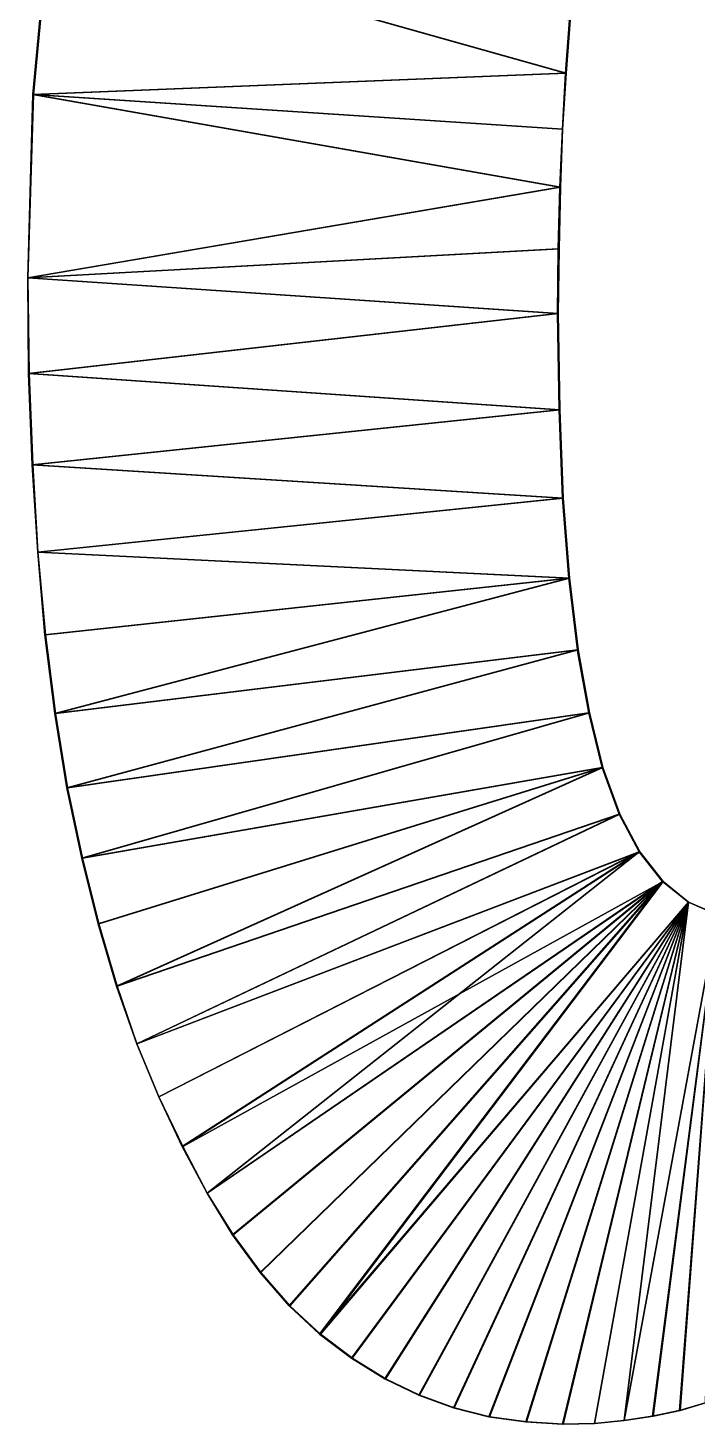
# Model space of a CAD drawing. Extents: x -29.1 to 29.1, y -25 to 25.
# Drawn here: x 7.735 to 8.68, y 3.007 to 4.978 of the extents above; entities that cross this region are included whole.
import ezdxf

# ---------------------------------------------------------------- set-up
doc = ezdxf.new("R2010")
doc.units = 0
doc.header["$MEASUREMENT"] = 0
doc.layers.add('ConstrLine', color=7, linetype='Continuous')
doc.layers.add('ObjLayer', color=2, linetype='Continuous')

msp = doc.modelspace()

# ---------------------------------------------------------------- linework, layer by layer
at = {"layer": 'ConstrLine'}
for p, q in [((7.764, 5.12, 4), (7.742, 4.884, 4)), ((7.743, 4.884, 4), (7.765, 5.12, 4)), ((8.495, 4.914, 4), (8.501, 4.989, 4)), ((8.49, 4.835, 4), (8.495, 4.914, 4)), ((7.735, 4.625, 4), (7.743, 4.884, 4)), ((7.742, 4.884, 4), (7.735, 4.625, 4)), ((8.487, 4.753, 4), (8.49, 4.835, 4)), ((8.485, 4.666, 4), (8.487, 4.753, 4)), ((8.484, 4.575, 4), (8.485, 4.666, 4)), ((7.737, 4.49, 4), (7.735, 4.625, 4)), ((7.735, 4.625, 4), (7.736, 4.49, 4)), ((8.486, 4.439, 4), (8.484, 4.575, 4)), ((7.736, 4.49, 4), (7.741, 4.361, 4)), ((7.742, 4.361, 4), (7.737, 4.49, 4)), ((8.491, 4.314, 4), (8.486, 4.439, 4)), ((7.741, 4.361, 4), (7.749, 4.238, 4)), ((7.749, 4.238, 4), (7.742, 4.361, 4)), ((8.5, 4.201, 4), (8.491, 4.314, 4)), ((7.76, 4.121, 4), (7.749, 4.238, 4)), ((7.749, 4.238, 4), (7.759, 4.121, 4)), ((8.512, 4.1, 4), (8.5, 4.201, 4)), ((7.759, 4.121, 4), (7.773, 4.01, 4)), ((7.774, 4.01, 4), (7.76, 4.121, 4)), ((8.528, 4.011, 4), (8.512, 4.1, 4)), ((7.773, 4.01, 4), (7.79, 3.905, 4)), ((7.791, 3.905, 4), (7.774, 4.01, 4)), ((8.547, 3.934, 4), (8.528, 4.011, 4)), ((8.571, 3.868, 4), (8.547, 3.934, 4)), ((7.79, 3.905, 4), (7.811, 3.806, 4)), ((7.812, 3.806, 4), (7.791, 3.905, 4)), ((8.599, 3.815, 4), (8.571, 3.868, 4)), ((7.811, 3.806, 4), (7.834, 3.713, 4)), ((7.835, 3.713, 4), (7.812, 3.806, 4)), ((8.632, 3.773, 4), (8.599, 3.815, 4)), ((8.668, 3.744, 5), (8.632, 3.773, 4)), ((8.709, 3.726, 4), (8.668, 3.744, 5)), ((7.834, 3.713, 4), (7.86, 3.625, 4)), ((7.861, 3.625, 4), (7.835, 3.713, 4)), ((7.86, 3.625, 4), (7.889, 3.544, 4)), ((7.889, 3.544, 4), (7.861, 3.625, 4)), ((7.92, 3.469, 4), (7.889, 3.544, 4)), ((7.889, 3.544, 4), (7.92, 3.469, 4)), ((7.954, 3.399, 4), (7.92, 3.469, 4)), ((7.92, 3.469, 4), (7.953, 3.399, 4)), ((7.953, 3.399, 4), (7.988, 3.333, 4)), ((7.988, 3.333, 4), (7.954, 3.399, 4)), ((8.025, 3.274, 4), (7.988, 3.333, 4)), ((7.988, 3.333, 4), (8.024, 3.274, 4)), ((8.024, 3.274, 4), (8.063, 3.221, 4)), ((8.064, 3.221, 4), (8.025, 3.274, 4)), ((8.063, 3.221, 4), (8.104, 3.174, 4)), ((8.105, 3.174, 4), (8.064, 3.221, 4)), ((8.104, 3.174, 4), (8.147, 3.134, 4)), ((8.148, 3.134, 4), (8.105, 3.174, 4)), ((8.147, 3.134, 4), (8.192, 3.1, 4)), ((8.193, 3.1, 4), (8.148, 3.134, 4)), ((8.192, 3.1, 4), (8.239, 3.071, 4)), ((8.24, 3.071, 4), (8.193, 3.1, 4)), ((8.239, 3.071, 4), (8.287, 3.048, 4)), ((8.288, 3.048, 4), (8.24, 3.071, 4)), ((8.287, 3.048, 4), (8.336, 3.03, 4)), ((8.337, 3.03, 4), (8.288, 3.048, 4)), ((8.655, 3.026, 4), (8.692, 3.037, 4)), ((8.692, 3.037, 4), (8.656, 3.026, 4)), ((8.336, 3.03, 4), (8.386, 3.017, 4)), ((8.387, 3.017, 4), (8.337, 3.03, 4)), ((8.386, 3.017, 4), (8.438, 3.01, 4)), ((8.439, 3.01, 4), (8.387, 3.017, 4)), ((8.618, 3.018, 4), (8.577, 3.012, 4)), ((8.577, 3.012, 4), (8.617, 3.018, 4)), ((8.617, 3.018, 4), (8.655, 3.026, 4)), ((8.656, 3.026, 4), (8.618, 3.018, 4)), ((8.438, 3.01, 4), (8.49, 3.007, 4)), ((8.491, 3.007, 4), (8.439, 3.01, 4)), ((8.49, 3.007, 4), (8.535, 3.008, 4)), ((8.535, 3.008, 4), (8.491, 3.007, 4)), ((8.577, 3.012, 4), (8.535, 3.008, 4)), ((8.535, 3.008, 4), (8.577, 3.012, 4))]:
    msp.add_line(p, q, dxfattribs=at)
for points in [[(7.764, 5.12, 4), (7.742, 4.884, 4), (7.742, 4.884, 5)], [(7.764, 5.12, 4), (7.742, 4.884, 5), (7.764, 5.12, 5)], [(7.764, 5.12, 5), (7.742, 4.884, 5), (8.494, 4.914, 5)], [(7.765, 5.12, 4), (7.743, 4.884, 4), (7.743, 4.884, 5)], [(7.765, 5.12, 4), (7.743, 4.884, 5), (7.765, 5.12, 5)], [(7.765, 5.12, 5), (7.743, 4.884, 5), (8.495, 4.914, 5)], [(8.494, 4.914, 5), (8.5, 4.989, 5), (7.764, 5.12, 5)], [(8.495, 4.914, 5), (8.501, 4.989, 5), (7.765, 5.12, 5)], [(8.5, 4.989, 4), (8.5, 4.989, 5), (8.494, 4.914, 5)], [(8.5, 4.989, 4), (8.494, 4.914, 5), (8.494, 4.914, 4)], [(8.501, 4.989, 4), (8.501, 4.989, 5), (8.495, 4.914, 5)], [(8.501, 4.989, 4), (8.495, 4.914, 5), (8.495, 4.914, 4)], [(8.49, 4.835, 5), (8.494, 4.914, 5), (7.742, 4.884, 5)], [(8.49, 4.835, 5), (8.495, 4.914, 5), (7.743, 4.884, 5)], [(8.495, 4.914, 4), (8.495, 4.914, 5), (8.49, 4.835, 5)], [(8.495, 4.914, 4), (8.49, 4.835, 5), (8.49, 4.835, 4)], [(8.494, 4.914, 4), (8.494, 4.914, 5), (8.49, 4.835, 5)], [(8.494, 4.914, 4), (8.49, 4.835, 5), (8.49, 4.835, 4)], [(7.743, 4.884, 4), (7.735, 4.625, 4), (7.735, 4.625, 5)], [(7.743, 4.884, 4), (7.735, 4.625, 5), (7.743, 4.884, 5)], [(7.743, 4.884, 5), (7.735, 4.625, 5), (8.487, 4.753, 5)], [(7.742, 4.884, 4), (7.735, 4.625, 4), (7.735, 4.625, 5)], [(7.742, 4.884, 4), (7.735, 4.625, 5), (7.742, 4.884, 5)], [(7.742, 4.884, 5), (7.735, 4.625, 5), (8.486, 4.753, 5)], [(8.486, 4.753, 5), (8.49, 4.835, 5), (7.742, 4.884, 5)], [(8.487, 4.753, 5), (8.49, 4.835, 5), (7.743, 4.884, 5)], [(8.49, 4.835, 4), (8.49, 4.835, 5), (8.486, 4.753, 5)], [(8.49, 4.835, 4), (8.486, 4.753, 5), (8.486, 4.753, 4)], [(8.49, 4.835, 4), (8.49, 4.835, 5), (8.487, 4.753, 5)], [(8.49, 4.835, 4), (8.487, 4.753, 5), (8.487, 4.753, 4)], [(8.485, 4.666, 5), (8.487, 4.753, 5), (7.735, 4.625, 5)], [(8.484, 4.666, 5), (8.486, 4.753, 5), (7.735, 4.625, 5)], [(8.486, 4.753, 4), (8.486, 4.753, 5), (8.484, 4.666, 5)], [(8.486, 4.753, 4), (8.484, 4.666, 5), (8.484, 4.666, 4)], [(8.487, 4.753, 4), (8.487, 4.753, 5), (8.485, 4.666, 5)], [(8.487, 4.753, 4), (8.485, 4.666, 5), (8.485, 4.666, 4)], [(8.485, 4.666, 5), (7.735, 4.625, 5), (8.484, 4.575, 5)], [(8.483, 4.575, 5), (8.484, 4.666, 5), (7.735, 4.625, 5)], [(8.484, 4.666, 5), (8.483, 4.575, 5), (8.483, 4.575, 4)], [(8.484, 4.666, 5), (8.483, 4.575, 4), (8.484, 4.666, 4)], [(8.485, 4.666, 5), (8.484, 4.575, 5), (8.484, 4.575, 4)], [(8.485, 4.666, 5), (8.484, 4.575, 4), (8.485, 4.666, 4)], [(7.735, 4.625, 4), (7.737, 4.49, 4), (7.737, 4.49, 5)], [(7.735, 4.625, 4), (7.737, 4.49, 5), (7.735, 4.625, 5)], [(7.737, 4.49, 5), (8.484, 4.575, 5), (7.735, 4.625, 5)], [(7.735, 4.625, 4), (7.736, 4.49, 4), (7.736, 4.49, 5)], [(7.735, 4.625, 4), (7.736, 4.49, 5), (7.735, 4.625, 5)], [(7.735, 4.625, 5), (7.736, 4.49, 5), (8.483, 4.575, 5)], [(8.485, 4.439, 5), (8.483, 4.575, 5), (7.736, 4.49, 5)], [(8.484, 4.575, 5), (7.737, 4.49, 5), (8.486, 4.439, 5)], [(8.483, 4.575, 4), (8.483, 4.575, 5), (8.485, 4.439, 5)], [(8.483, 4.575, 4), (8.485, 4.439, 5), (8.485, 4.439, 4)], [(8.484, 4.575, 4), (8.484, 4.575, 5), (8.486, 4.439, 5)], [(8.484, 4.575, 4), (8.486, 4.439, 5), (8.486, 4.439, 4)], [(7.736, 4.49, 4), (7.741, 4.361, 4), (7.741, 4.361, 5)], [(7.736, 4.49, 4), (7.741, 4.361, 5), (7.736, 4.49, 5)], [(7.736, 4.49, 5), (7.741, 4.361, 5), (8.485, 4.439, 5)], [(7.737, 4.49, 4), (7.742, 4.361, 4), (7.742, 4.361, 5)], [(7.737, 4.49, 4), (7.742, 4.361, 5), (7.737, 4.49, 5)], [(7.742, 4.361, 5), (8.486, 4.439, 5), (7.737, 4.49, 5)], [(8.49, 4.314, 5), (8.485, 4.439, 5), (7.741, 4.361, 5)], [(8.486, 4.439, 5), (7.742, 4.361, 5), (8.491, 4.314, 5)], [(8.485, 4.439, 4), (8.485, 4.439, 5), (8.49, 4.314, 5)], [(8.485, 4.439, 4), (8.49, 4.314, 5), (8.49, 4.314, 4)], [(8.486, 4.439, 4), (8.486, 4.439, 5), (8.491, 4.314, 5)], [(8.486, 4.439, 4), (8.491, 4.314, 5), (8.491, 4.314, 4)], [(7.741, 4.361, 4), (7.749, 4.238, 4), (7.749, 4.238, 5)], [(7.741, 4.361, 4), (7.749, 4.238, 5), (7.741, 4.361, 5)], [(7.741, 4.361, 5), (7.749, 4.238, 5), (8.49, 4.314, 5)], [(7.742, 4.361, 4), (7.749, 4.238, 4), (7.749, 4.238, 5)], [(7.742, 4.361, 4), (7.749, 4.238, 5), (7.742, 4.361, 5)], [(7.749, 4.238, 5), (8.491, 4.314, 5), (7.742, 4.361, 5)], [(8.491, 4.314, 5), (7.749, 4.238, 5), (8.5, 4.201, 5)], [(8.499, 4.201, 5), (8.49, 4.314, 5), (7.749, 4.238, 5)], [(8.49, 4.314, 4), (8.49, 4.314, 5), (8.499, 4.201, 5)], [(8.49, 4.314, 4), (8.499, 4.201, 5), (8.499, 4.201, 4)], [(8.491, 4.314, 4), (8.491, 4.314, 5), (8.5, 4.201, 5)], [(8.491, 4.314, 4), (8.5, 4.201, 5), (8.5, 4.201, 4)], [(7.749, 4.238, 4), (7.76, 4.121, 4), (7.76, 4.121, 5)], [(7.749, 4.238, 4), (7.76, 4.121, 5), (7.749, 4.238, 5)], [(7.76, 4.121, 5), (8.5, 4.201, 5), (7.749, 4.238, 5)], [(7.749, 4.238, 4), (7.759, 4.121, 4), (7.759, 4.121, 5)], [(7.749, 4.238, 4), (7.759, 4.121, 5), (7.749, 4.238, 5)], [(7.749, 4.238, 5), (7.759, 4.121, 5), (8.499, 4.201, 5)], [(7.759, 4.121, 5), (7.773, 4.01, 5), (8.499, 4.201, 5)], [(7.774, 4.01, 5), (8.5, 4.201, 5), (7.76, 4.121, 5)], [(8.511, 4.1, 5), (8.499, 4.201, 5), (7.773, 4.01, 5)], [(7.774, 4.01, 5), (8.512, 4.1, 5), (8.5, 4.201, 5)], [(8.499, 4.201, 4), (8.499, 4.201, 5), (8.511, 4.1, 5)], [(8.499, 4.201, 4), (8.511, 4.1, 5), (8.511, 4.1, 4)], [(8.5, 4.201, 4), (8.5, 4.201, 5), (8.512, 4.1, 5)], [(8.5, 4.201, 4), (8.512, 4.1, 5), (8.512, 4.1, 4)], [(7.773, 4.01, 5), (7.759, 4.121, 5), (7.773, 4.01, 4)], [(7.759, 4.121, 4), (7.773, 4.01, 4), (7.759, 4.121, 5)], [(7.774, 4.01, 5), (7.76, 4.121, 5), (7.7632, 4.096, 4)], [(7.76, 4.121, 4), (7.7632, 4.096, 4), (7.76, 4.121, 5)], [(7.773, 4.01, 5), (7.79, 3.905, 5), (8.511, 4.1, 5)], [(7.774, 4.01, 5), (7.791, 3.905, 5), (8.512, 4.1, 5)], [(8.527, 4.011, 5), (8.511, 4.1, 5), (7.79, 3.905, 5)], [(8.528, 4.011, 5), (8.512, 4.1, 5), (7.791, 3.905, 5)], [(8.511, 4.1, 4), (8.511, 4.1, 5), (8.5117, 4.096, 4)], [(8.511, 4.1, 5), (8.527, 4.011, 5), (8.5117, 4.096, 4)], [(8.512, 4.1, 4), (8.512, 4.1, 5), (8.5127, 4.096, 4)], [(8.512, 4.1, 5), (8.528, 4.011, 5), (8.5127, 4.096, 4)], [(7.7632, 4.096, 4), (7.774, 4.01, 4), (7.774, 4.01, 5)], [(8.527, 4.011, 4), (8.5117, 4.096, 4), (8.527, 4.011, 5)], [(8.528, 4.011, 4), (8.5127, 4.096, 4), (8.528, 4.011, 5)], [(7.773, 4.01, 4), (7.79, 3.905, 4), (7.79, 3.905, 5)], [(7.773, 4.01, 4), (7.79, 3.905, 5), (7.773, 4.01, 5)], [(7.774, 4.01, 4), (7.791, 3.905, 4), (7.791, 3.905, 5)], [(7.774, 4.01, 4), (7.791, 3.905, 5), (7.774, 4.01, 5)], [(7.79, 3.905, 5), (7.811, 3.806, 5), (8.527, 4.011, 5)], [(7.791, 3.905, 5), (7.812, 3.806, 5), (8.528, 4.011, 5)], [(8.546, 3.934, 5), (8.527, 4.011, 5), (7.811, 3.806, 5)], [(8.547, 3.934, 5), (8.528, 4.011, 5), (7.812, 3.806, 5)], [(8.527, 4.011, 4), (8.527, 4.011, 5), (8.546, 3.934, 5)], [(8.527, 4.011, 4), (8.546, 3.934, 5), (8.546, 3.934, 4)], [(8.528, 4.011, 4), (8.528, 4.011, 5), (8.547, 3.934, 5)], [(8.528, 4.011, 4), (8.547, 3.934, 5), (8.547, 3.934, 4)], [(7.834, 3.713, 5), (8.546, 3.934, 5), (7.811, 3.806, 5)], [(7.812, 3.806, 5), (7.835, 3.713, 5), (8.547, 3.934, 5)], [(7.86, 3.625, 5), (8.546, 3.934, 5), (7.834, 3.713, 5)], [(7.835, 3.713, 5), (7.861, 3.625, 5), (8.547, 3.934, 5)], [(8.546, 3.934, 5), (7.86, 3.625, 5), (8.57, 3.868, 5)], [(8.571, 3.868, 5), (8.547, 3.934, 5), (7.861, 3.625, 5)], [(8.546, 3.934, 4), (8.546, 3.934, 5), (8.57, 3.868, 5)], [(8.546, 3.934, 4), (8.57, 3.868, 5), (8.57, 3.868, 4)], [(8.547, 3.934, 4), (8.547, 3.934, 5), (8.571, 3.868, 5)], [(8.547, 3.934, 4), (8.571, 3.868, 5), (8.571, 3.868, 4)], [(7.79, 3.905, 4), (7.811, 3.806, 4), (7.811, 3.806, 5)], [(7.79, 3.905, 4), (7.811, 3.806, 5), (7.79, 3.905, 5)], [(7.791, 3.905, 4), (7.812, 3.806, 4), (7.812, 3.806, 5)], [(7.791, 3.905, 4), (7.812, 3.806, 5), (7.791, 3.905, 5)], [(7.889, 3.544, 5), (8.57, 3.868, 5), (7.86, 3.625, 5)], [(7.861, 3.625, 5), (7.889, 3.544, 5), (8.571, 3.868, 5)], [(8.599, 3.815, 5), (8.571, 3.868, 5), (7.889, 3.544, 5)], [(8.598, 3.815, 5), (8.57, 3.868, 5), (7.889, 3.544, 5)], [(8.57, 3.868, 4), (8.57, 3.868, 5), (8.598, 3.815, 5)], [(8.57, 3.868, 4), (8.598, 3.815, 5), (8.598, 3.815, 4)], [(8.571, 3.868, 4), (8.571, 3.868, 5), (8.599, 3.815, 5)], [(8.571, 3.868, 4), (8.599, 3.815, 5), (8.599, 3.815, 4)], [(7.811, 3.806, 4), (7.834, 3.713, 4), (7.834, 3.713, 5)], [(7.811, 3.806, 4), (7.834, 3.713, 5), (7.811, 3.806, 5)], [(7.812, 3.806, 4), (7.835, 3.713, 4), (7.835, 3.713, 5)], [(7.812, 3.806, 4), (7.835, 3.713, 5), (7.812, 3.806, 5)], [(7.92, 3.469, 5), (8.599, 3.815, 5), (7.889, 3.544, 5)], [(7.889, 3.544, 5), (7.92, 3.469, 5), (8.598, 3.815, 5)], [(7.954, 3.399, 5), (8.599, 3.815, 5), (7.92, 3.469, 5)], [(7.92, 3.469, 5), (7.953, 3.399, 5), (8.598, 3.815, 5)], [(7.953, 3.399, 5), (7.988, 3.333, 5), (8.598, 3.815, 5)], [(8.599, 3.815, 5), (7.954, 3.399, 5), (8.632, 3.773, 5)], [(8.631, 3.773, 5), (8.598, 3.815, 5), (7.988, 3.333, 5)], [(8.598, 3.815, 4), (8.598, 3.815, 5), (8.631, 3.773, 5)], [(8.598, 3.815, 4), (8.631, 3.773, 5), (8.631, 3.773, 4)], [(8.599, 3.815, 4), (8.599, 3.815, 5), (8.632, 3.773, 5)], [(8.599, 3.815, 4), (8.632, 3.773, 5), (8.632, 3.773, 4)], [(7.988, 3.333, 5), (8.632, 3.773, 5), (7.954, 3.399, 5)], [(8.025, 3.274, 5), (8.632, 3.773, 5), (7.988, 3.333, 5)], [(7.988, 3.333, 5), (8.024, 3.274, 5), (8.631, 3.773, 5)], [(8.024, 3.274, 5), (8.063, 3.221, 5), (8.631, 3.773, 5)], [(8.064, 3.221, 5), (8.632, 3.773, 5), (8.025, 3.274, 5)], [(8.063, 3.221, 5), (8.104, 3.174, 5), (8.631, 3.773, 5)], [(8.105, 3.174, 5), (8.632, 3.773, 5), (8.064, 3.221, 5)], [(8.104, 3.174, 5), (8.147, 3.134, 5), (8.631, 3.773, 5)], [(8.148, 3.134, 5), (8.632, 3.773, 5), (8.105, 3.174, 5)], [(8.668, 3.744, 5), (8.631, 3.773, 5), (8.147, 3.134, 5)], [(8.632, 3.773, 5), (8.148, 3.134, 5), (8.668, 3.744, 5)], [(8.631, 3.773, 4), (8.631, 3.773, 5), (8.668, 3.744, 5)], [(8.631, 3.773, 4), (8.668, 3.744, 5), (8.668, 3.744, 4)], [(8.632, 3.773, 4), (8.632, 3.773, 5), (8.668, 3.744, 5)], [(8.632, 3.773, 4), (8.668, 3.744, 5), (8.668, 3.744, 4)], [(8.192, 3.1, 5), (8.668, 3.744, 5), (8.147, 3.134, 5)], [(8.148, 3.134, 5), (8.193, 3.1, 5), (8.668, 3.744, 5)], [(8.239, 3.071, 5), (8.668, 3.744, 5), (8.192, 3.1, 5)], [(8.193, 3.1, 5), (8.24, 3.071, 5), (8.668, 3.744, 5)], [(8.239, 3.071, 5), (8.287, 3.048, 5), (8.668, 3.744, 5)], [(8.24, 3.071, 5), (8.288, 3.048, 5), (8.668, 3.744, 5)], [(8.287, 3.048, 5), (8.336, 3.03, 5), (8.668, 3.744, 5)], [(8.288, 3.048, 5), (8.337, 3.03, 5), (8.668, 3.744, 5)], [(8.336, 3.03, 5), (8.386, 3.017, 5), (8.668, 3.744, 5)], [(8.337, 3.03, 5), (8.387, 3.017, 5), (8.668, 3.744, 5)], [(8.386, 3.017, 5), (8.438, 3.01, 5), (8.668, 3.744, 5)], [(8.387, 3.017, 5), (8.439, 3.01, 5), (8.668, 3.744, 5)], [(8.438, 3.01, 5), (8.49, 3.007, 5), (8.668, 3.744, 5)], [(8.439, 3.01, 5), (8.491, 3.007, 5), (8.668, 3.744, 5)], [(8.49, 3.007, 5), (8.535, 3.008, 5), (8.668, 3.744, 5)], [(8.491, 3.007, 5), (8.535, 3.008, 5), (8.668, 3.744, 5)], [(8.535, 3.008, 5), (8.577, 3.012, 5), (8.668, 3.744, 5)], [(8.535, 3.008, 5), (8.577, 3.012, 5), (8.668, 3.744, 5)], [(8.709, 3.726, 5), (8.668, 3.744, 5), (8.577, 3.012, 5)], [(8.709, 3.726, 5), (8.668, 3.744, 5), (8.577, 3.012, 5)], [(8.577, 3.012, 5), (8.618, 3.018, 5), (8.709, 3.726, 5)], [(8.577, 3.012, 5), (8.617, 3.018, 5), (8.709, 3.726, 5)], [(8.617, 3.018, 5), (8.655, 3.026, 5), (8.709, 3.726, 5)], [(8.618, 3.018, 5), (8.656, 3.026, 5), (8.709, 3.726, 5)], [(8.655, 3.026, 5), (8.692, 3.037, 5), (8.709, 3.726, 5)], [(8.656, 3.026, 5), (8.692, 3.037, 5), (8.709, 3.726, 5)], [(8.668, 3.744, 4), (8.668, 3.744, 5), (8.704, 3.7282, 4)], [(8.704, 3.7282, 4), (8.668, 3.744, 5), (8.709, 3.726, 5)], [(8.668, 3.744, 4), (8.668, 3.744, 5), (8.709, 3.726, 5)], [(8.668, 3.744, 4), (8.709, 3.726, 5), (8.709, 3.726, 4)], [(7.834, 3.713, 4), (7.86, 3.625, 4), (7.86, 3.625, 5)], [(7.834, 3.713, 4), (7.86, 3.625, 5), (7.834, 3.713, 5)], [(7.835, 3.713, 4), (7.861, 3.625, 4), (7.861, 3.625, 5)], [(7.835, 3.713, 4), (7.861, 3.625, 5), (7.835, 3.713, 5)], [(7.86, 3.625, 4), (7.889, 3.544, 4), (7.889, 3.544, 5)], [(7.86, 3.625, 4), (7.889, 3.544, 5), (7.86, 3.625, 5)], [(7.861, 3.625, 4), (7.889, 3.544, 4), (7.889, 3.544, 5)], [(7.861, 3.625, 4), (7.889, 3.544, 5), (7.861, 3.625, 5)], [(7.889, 3.544, 4), (7.92, 3.469, 4), (7.92, 3.469, 5)], [(7.889, 3.544, 4), (7.92, 3.469, 5), (7.889, 3.544, 5)], [(7.92, 3.469, 5), (7.889, 3.544, 5), (7.904, 3.5077, 4)], [(7.889, 3.544, 4), (7.904, 3.5077, 4), (7.889, 3.544, 5)], [(7.904, 3.5077, 4), (7.92, 3.469, 4), (7.92, 3.469, 5)], [(7.92, 3.469, 4), (7.954, 3.399, 4), (7.954, 3.399, 5)], [(7.92, 3.469, 4), (7.954, 3.399, 5), (7.92, 3.469, 5)], [(7.92, 3.469, 4), (7.953, 3.399, 4), (7.953, 3.399, 5)], [(7.92, 3.469, 4), (7.953, 3.399, 5), (7.92, 3.469, 5)], [(7.953, 3.399, 4), (7.988, 3.333, 4), (7.988, 3.333, 5)], [(7.953, 3.399, 4), (7.988, 3.333, 5), (7.953, 3.399, 5)], [(7.954, 3.399, 4), (7.988, 3.333, 4), (7.988, 3.333, 5)], [(7.954, 3.399, 4), (7.988, 3.333, 5), (7.954, 3.399, 5)], [(7.988, 3.333, 4), (8.025, 3.274, 4), (8.025, 3.274, 5)], [(7.988, 3.333, 4), (8.025, 3.274, 5), (7.988, 3.333, 5)], [(7.988, 3.333, 4), (8.024, 3.274, 4), (8.024, 3.274, 5)], [(7.988, 3.333, 4), (8.024, 3.274, 5), (7.988, 3.333, 5)], [(8.024, 3.274, 4), (8.063, 3.221, 4), (8.063, 3.221, 5)], [(8.024, 3.274, 4), (8.063, 3.221, 5), (8.024, 3.274, 5)], [(8.025, 3.274, 4), (8.064, 3.221, 4), (8.064, 3.221, 5)], [(8.025, 3.274, 4), (8.064, 3.221, 5), (8.025, 3.274, 5)], [(8.063, 3.221, 4), (8.104, 3.174, 4), (8.104, 3.174, 5)], [(8.063, 3.221, 4), (8.104, 3.174, 5), (8.063, 3.221, 5)], [(8.064, 3.221, 4), (8.105, 3.174, 4), (8.105, 3.174, 5)], [(8.064, 3.221, 4), (8.105, 3.174, 5), (8.064, 3.221, 5)], [(8.104, 3.174, 4), (8.147, 3.134, 4), (8.147, 3.134, 5)], [(8.104, 3.174, 4), (8.147, 3.134, 5), (8.104, 3.174, 5)], [(8.105, 3.174, 4), (8.148, 3.134, 4), (8.148, 3.134, 5)], [(8.105, 3.174, 4), (8.148, 3.134, 5), (8.105, 3.174, 5)], [(8.147, 3.134, 4), (8.192, 3.1, 4), (8.192, 3.1, 5)], [(8.147, 3.134, 4), (8.192, 3.1, 5), (8.147, 3.134, 5)], [(8.148, 3.134, 4), (8.192, 3.1008, 4), (8.148, 3.134, 5)], [(8.192, 3.1008, 4), (8.193, 3.1, 5), (8.148, 3.134, 5)], [(8.192, 3.1008, 4), (8.193, 3.1, 4), (8.193, 3.1, 5)], [(8.192, 3.1, 4), (8.2374, 3.072, 4), (8.192, 3.1, 5)], [(8.2374, 3.072, 4), (8.239, 3.071, 5), (8.192, 3.1, 5)], [(8.24, 3.071, 5), (8.193, 3.1, 5), (8.2384, 3.072, 4)], [(8.193, 3.1, 4), (8.2384, 3.072, 4), (8.193, 3.1, 5)], [(8.2374, 3.072, 4), (8.239, 3.071, 4), (8.239, 3.071, 5)], [(8.2384, 3.072, 4), (8.24, 3.071, 4), (8.24, 3.071, 5)], [(8.239, 3.071, 4), (8.287, 3.048, 4), (8.287, 3.048, 5)], [(8.239, 3.071, 4), (8.287, 3.048, 5), (8.239, 3.071, 5)], [(8.24, 3.071, 4), (8.288, 3.048, 4), (8.288, 3.048, 5)], [(8.24, 3.071, 4), (8.288, 3.048, 5), (8.24, 3.071, 5)], [(8.287, 3.048, 4), (8.336, 3.03, 4), (8.336, 3.03, 5)], [(8.287, 3.048, 4), (8.336, 3.03, 5), (8.287, 3.048, 5)], [(8.288, 3.048, 4), (8.337, 3.03, 4), (8.337, 3.03, 5)], [(8.288, 3.048, 4), (8.337, 3.03, 5), (8.288, 3.048, 5)], [(8.655, 3.026, 4), (8.692, 3.037, 4), (8.692, 3.037, 5)], [(8.655, 3.026, 4), (8.692, 3.037, 5), (8.655, 3.026, 5)], [(8.656, 3.026, 4), (8.692, 3.037, 4), (8.692, 3.037, 5)], [(8.656, 3.026, 4), (8.692, 3.037, 5), (8.656, 3.026, 5)], [(8.336, 3.03, 4), (8.386, 3.017, 4), (8.386, 3.017, 5)], [(8.336, 3.03, 4), (8.386, 3.017, 5), (8.336, 3.03, 5)], [(8.337, 3.03, 4), (8.387, 3.017, 4), (8.387, 3.017, 5)], [(8.337, 3.03, 4), (8.387, 3.017, 5), (8.337, 3.03, 5)], [(8.386, 3.017, 4), (8.438, 3.01, 4), (8.438, 3.01, 5)], [(8.386, 3.017, 4), (8.438, 3.01, 5), (8.386, 3.017, 5)], [(8.387, 3.017, 4), (8.439, 3.01, 4), (8.439, 3.01, 5)], [(8.387, 3.017, 4), (8.439, 3.01, 5), (8.387, 3.017, 5)], [(8.577, 3.012, 4), (8.618, 3.018, 4), (8.618, 3.018, 5)], [(8.577, 3.012, 4), (8.618, 3.018, 5), (8.577, 3.012, 5)], [(8.577, 3.012, 4), (8.617, 3.018, 4), (8.617, 3.018, 5)], [(8.577, 3.012, 4), (8.617, 3.018, 5), (8.577, 3.012, 5)], [(8.617, 3.018, 4), (8.655, 3.026, 4), (8.655, 3.026, 5)], [(8.617, 3.018, 4), (8.655, 3.026, 5), (8.617, 3.018, 5)], [(8.618, 3.018, 4), (8.656, 3.026, 4), (8.656, 3.026, 5)], [(8.618, 3.018, 4), (8.656, 3.026, 5), (8.618, 3.018, 5)], [(8.438, 3.01, 4), (8.49, 3.007, 4), (8.49, 3.007, 5)], [(8.438, 3.01, 4), (8.49, 3.007, 5), (8.438, 3.01, 5)], [(8.439, 3.01, 4), (8.491, 3.007, 4), (8.491, 3.007, 5)], [(8.439, 3.01, 4), (8.491, 3.007, 5), (8.439, 3.01, 5)], [(8.49, 3.007, 4), (8.535, 3.008, 4), (8.535, 3.008, 5)], [(8.49, 3.007, 4), (8.535, 3.008, 5), (8.49, 3.007, 5)], [(8.491, 3.007, 4), (8.535, 3.008, 4), (8.535, 3.008, 5)], [(8.491, 3.007, 4), (8.535, 3.008, 5), (8.491, 3.007, 5)], [(8.535, 3.008, 4), (8.577, 3.012, 4), (8.577, 3.012, 5)], [(8.535, 3.008, 4), (8.577, 3.012, 5), (8.535, 3.008, 5)], [(8.535, 3.008, 4), (8.577, 3.012, 4), (8.577, 3.012, 5)], [(8.535, 3.008, 4), (8.577, 3.012, 5), (8.535, 3.008, 5)]]:
    msp.add_3dface(points, dxfattribs=at)
at = {"layer": 'ObjLayer'}
for p, q in [((7.764, 5.12, 5), (7.742, 4.884, 5)), ((8.5, 4.989, 5), (8.494, 4.914, 5)), ((8.494, 4.914, 5), (8.49, 4.835, 5)), ((7.742, 4.884, 5), (7.735, 4.625, 5)), ((8.49, 4.835, 5), (8.486, 4.753, 5)), ((8.486, 4.753, 5), (8.484, 4.666, 5)), ((8.484, 4.666, 5), (8.483, 4.575, 5)), ((7.735, 4.625, 5), (7.736, 4.49, 5)), ((8.483, 4.575, 5), (8.485, 4.439, 5)), ((7.736, 4.49, 5), (7.741, 4.361, 5)), ((8.485, 4.439, 5), (8.49, 4.314, 5)), ((7.741, 4.361, 5), (7.749, 4.238, 5)), ((8.49, 4.314, 5), (8.499, 4.201, 5)), ((7.749, 4.238, 5), (7.759, 4.121, 5)), ((8.499, 4.201, 5), (8.511, 4.1, 5)), ((7.759, 4.121, 5), (7.773, 4.01, 5)), ((8.511, 4.1, 5), (8.527, 4.011, 5)), ((7.773, 4.01, 5), (7.79, 3.905, 5)), ((8.527, 4.011, 5), (8.546, 3.934, 5)), ((8.546, 3.934, 5), (8.57, 3.868, 5)), ((7.79, 3.905, 5), (7.811, 3.806, 5)), ((8.57, 3.868, 5), (8.598, 3.815, 5)), ((7.811, 3.806, 5), (7.834, 3.713, 5)), ((8.598, 3.815, 5), (8.631, 3.773, 5)), ((8.631, 3.773, 5), (8.668, 3.744, 5)), ((8.668, 3.744, 5), (8.709, 3.726, 5)), ((7.834, 3.713, 5), (7.86, 3.625, 5)), ((7.86, 3.625, 5), (7.889, 3.544, 5)), ((7.889, 3.544, 5), (7.92, 3.469, 5)), ((7.92, 3.469, 5), (7.953, 3.399, 5)), ((7.953, 3.399, 5), (7.988, 3.333, 5)), ((7.988, 3.333, 5), (8.024, 3.274, 5)), ((8.024, 3.274, 5), (8.063, 3.221, 5)), ((8.063, 3.221, 5), (8.104, 3.174, 5)), ((8.104, 3.174, 5), (8.147, 3.134, 5)), ((8.147, 3.134, 5), (8.192, 3.1, 5)), ((8.192, 3.1, 5), (8.239, 3.071, 5)), ((8.239, 3.071, 5), (8.287, 3.048, 5)), ((8.287, 3.048, 5), (8.336, 3.03, 5)), ((8.655, 3.026, 5), (8.692, 3.037, 5)), ((8.336, 3.03, 5), (8.386, 3.017, 5)), ((8.386, 3.017, 5), (8.438, 3.01, 5)), ((8.577, 3.012, 5), (8.617, 3.018, 5)), ((8.617, 3.018, 5), (8.655, 3.026, 5)), ((8.438, 3.01, 5), (8.49, 3.007, 5)), ((8.49, 3.007, 5), (8.535, 3.008, 5)), ((8.535, 3.008, 5), (8.577, 3.012, 5))]:
    msp.add_line(p, q, dxfattribs=at)

doc.saveas('drawing.dxf')
